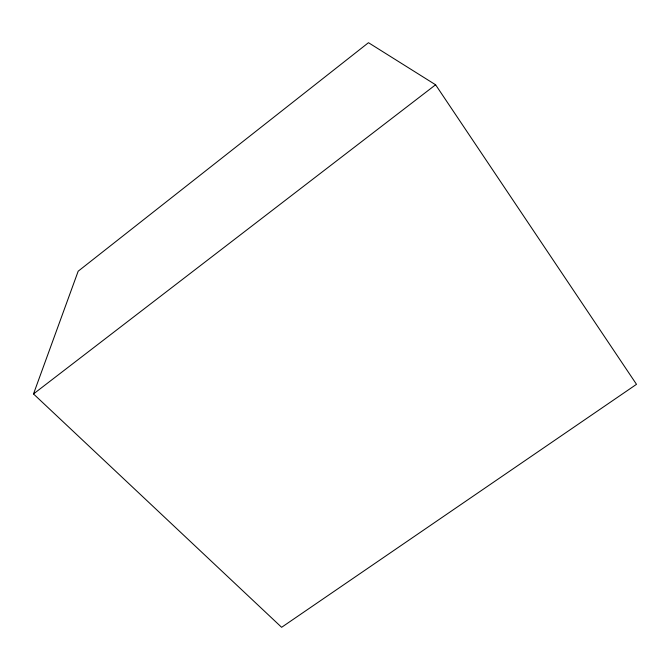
<?xml version="1.0" encoding="UTF-8"?>
<svg xmlns="http://www.w3.org/2000/svg" width="670" height="670" viewBox="0 0 670 670"><rect width="100%" height="100%" fill="white"/><g stroke="black" fill="none" stroke-linecap="round" stroke-linejoin="round"><path stroke-width="1" d="M33.5 393.935L78.172 271.208L368.475 42.696L435.601 84.78L636.5 384.32L281.618 627.304L33.5 393.935L435.601 84.78"/></g></svg>
